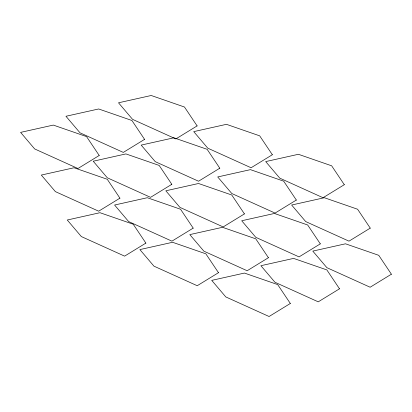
<?xml version="1.0" encoding="UTF-8"?>
<svg xmlns="http://www.w3.org/2000/svg" width="412" height="412" viewBox="0 0 412 412"><rect width="100%" height="100%" fill="white"/><g stroke="black" fill="none" stroke-linecap="round" stroke-linejoin="round"><path stroke-width="0.62" d="M99.21 155.484L77.95 168.518L34.665 148.938L20.6 132.386L53.308 125.083L86.561 136.604L99.21 155.484M144.566 139.369L123.301 152.404L80.021 132.824L65.956 116.272L98.664 108.969L131.917 120.489L144.566 139.369M197.116 125.902L175.852 138.932L132.571 119.356L118.507 102.799L151.214 95.496L184.468 107.017L197.116 125.902M119.923 198.162L98.664 211.191L55.378 191.616L41.313 175.064L74.021 167.761L107.275 179.282L119.923 198.162M171.819 184.313L150.56 197.343L107.275 177.768L93.21 161.216L125.918 153.913L159.171 165.433L171.819 184.313M219.792 168.199L198.532 181.228L155.247 161.653L141.182 145.101L173.89 137.799L207.143 149.319L219.792 168.199M272.342 154.732L251.083 167.761L207.797 148.186L193.733 131.629L226.446 124.326L259.694 135.847L272.342 154.732M145.874 243.106L124.609 256.135L81.329 236.56L67.264 220.008L99.972 212.705L133.225 224.221L145.874 243.106M193.187 228.124L171.928 241.154L128.647 221.579L114.582 205.027L147.29 197.724L180.544 209.239L193.187 228.124M244.434 213.9L223.17 226.93L179.889 207.354L165.825 190.797L198.532 183.495L231.786 195.015L244.434 213.9M296.331 200.052L275.067 213.081L231.786 193.506L217.721 176.949L250.429 169.646L283.683 181.167L296.331 200.052M344.303 184.694L323.039 197.724L279.758 178.144L265.694 161.592L298.401 154.289L331.655 165.809L344.303 184.694M218.484 272.692L197.224 285.722L153.939 266.147L139.874 249.59L172.582 242.287L205.835 253.807L218.484 272.692M268.418 257.711L247.159 270.741L203.873 251.166L189.808 234.608L222.516 227.306L255.77 238.826L268.418 257.711M320.315 243.863L299.055 256.892L255.77 237.317L241.705 220.76L274.413 213.457L307.666 224.978L320.315 243.863M370.249 228.124L348.99 241.154L305.704 221.579L291.639 205.027L324.347 197.724L357.601 209.239L370.249 228.124M290.331 303.474L269.072 316.504L225.786 296.923L211.722 280.371L244.429 273.068L277.683 284.589L290.331 303.474M339.503 288.807L318.244 301.836L274.959 282.261L260.894 265.704L293.602 258.401L326.855 269.922L339.503 288.807M391.4 274.201L370.141 287.231L326.855 267.656L312.79 251.099L345.498 243.801L378.752 255.316L391.4 274.201"/></g></svg>
